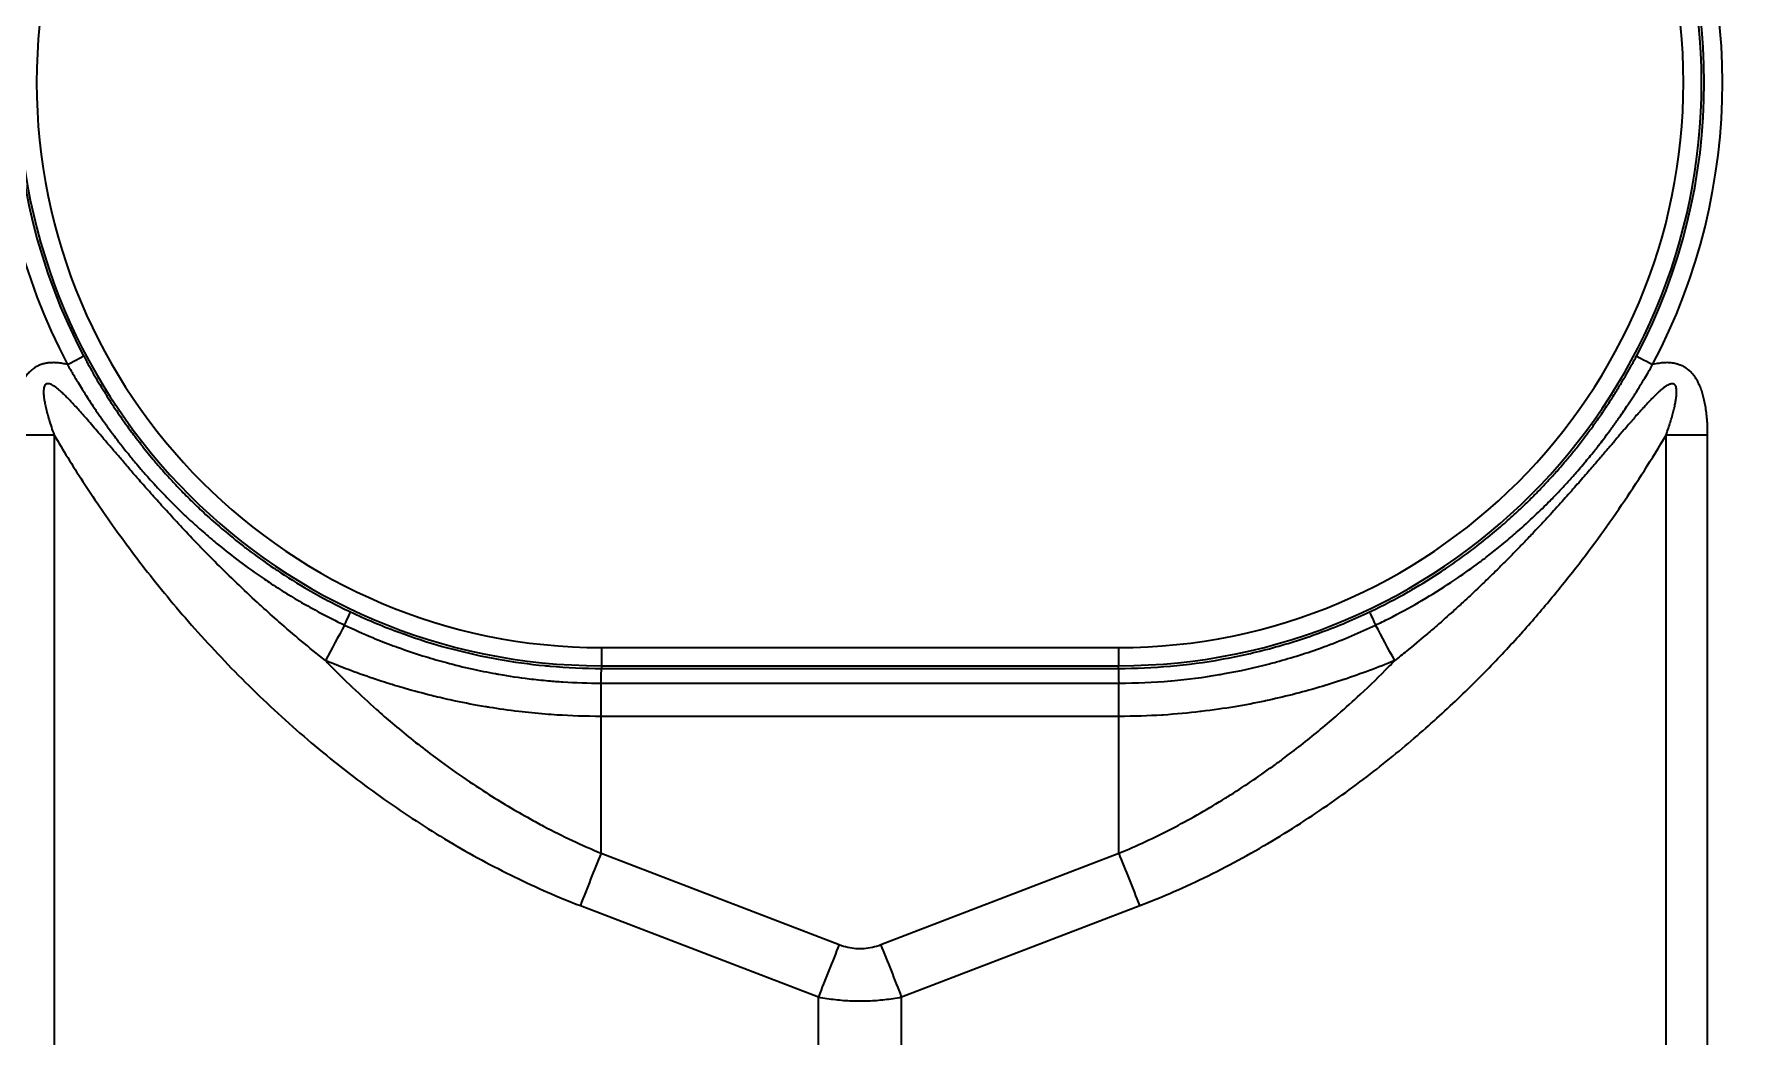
# Model space of a CAD drawing. Header units: millimetres. Extents: x 68 to 2000, y 100 to 2870.
# Drawn here: x 626.75 to 673.75, y 2312.48 to 2340 of the extents above; entities that cross this region are included whole.
import ezdxf

# ---------------------------------------------------------------- set-up
doc = ezdxf.new("R2010")
doc.units = ezdxf.units.MM
doc.header["$LTSCALE"] = 10
doc.layers.add('Sichtbar schmal (ISO)', color=7, linetype='Continuous', lineweight=35)

msp = doc.modelspace()

# ---------------------------------------------------------------- linework, layer by layer
at = {"layer": 'Sichtbar schmal (ISO)'}
for p, q in [((627.298, 2328.994), (627.298, 2203.349)), ((671.561, 2203.349), (671.561, 2328.994)), ((672.702, 2203.349), (672.702, 2328.994)), ((642.329, 2323.161), (656.529, 2323.161)), ((642.329, 2323.161), (642.329, 2322.661)), ((656.529, 2323.161), (656.529, 2322.661)), ((642.329, 2322.661), (656.529, 2322.661)), ((642.329, 2322.661), (642.329, 2322.589)), ((642.329, 2322.589), (656.529, 2322.589)), ((656.529, 2322.589), (656.529, 2322.661)), ((642.32, 2322.184), (656.539, 2322.184)), ((642.32, 2321.271), (642.32, 2322.184)), ((656.539, 2321.271), (656.539, 2322.184)), ((656.539, 2321.271), (642.32, 2321.271)), ((642.32, 2317.514), (642.32, 2321.271)), ((656.539, 2317.514), (656.539, 2321.271)), ((642.32, 2317.514), (648.859, 2315.006)), ((650, 2315.006), (656.539, 2317.514)), ((641.749, 2316.076), (648.288, 2313.569)), ((650.571, 2313.569), (657.11, 2316.076)), ((648.288, 2218.764), (648.288, 2313.569)), ((650.571, 2218.764), (650.571, 2313.569))]:
    msp.add_line(p, q, dxfattribs=at)
for centre, radius, start, end in [((642.329, 2338.67), 16.009, 90, 270), ((656.529, 2338.67), 16.009, 270, 90), ((642.329, 2338.67), 15.509, 90, 270), ((656.529, 2338.67), 15.509, 270, 90)]:
    msp.add_arc(centre, radius, start, end, dxfattribs=at)
for centre, major_axis, ratio, start_param, end_param in [((642.33, 2338.669), (-16.58, 0), 0.999986, 5.796987, 6.768972), ((642.33, 2338.671), (-16.08, 0), 0.999985, 5.796965, 6.768949), ((656.529, 2338.671), (16.08, 0), 0.999985, 5.797404, 6.769383), ((656.529, 2338.669), (16.58, 0), 0.999986, 5.797401, 6.769381), ((627.668, 2330.93), (0.442, 0.233), 0.004634, 4.709947, 6.265732), ((671.19, 2330.93), (-0.442, 0.233), 0.00463, 0.017453, 1.573241), ((626.157, 2328.942), (-10, 0), 0.005236, 4.598023, 4.71239), ((672.702, 2328.942), (10, 0), 0.005236, 1.570796, 1.685164), ((635.224, 2323.687), (0.214, 0.452), 0.013148, 4.920669, 6.265731), ((663.635, 2323.687), (-0.214, 0.452), 0.013147, 0.017455, 1.362516), ((636.276, 2325.592), (4.733, 8.809), 0.002478, 1.779471, 1.894426), ((662.583, 2325.592), (-4.733, 8.809), 0.002478, 4.388758, 4.503714), ((656.535, 2322.089), (-0.005, 0.5), 0.011274, 4.90461, 6.265598), ((642.32, 2316.102), (1.79, 4.668), 0.104799, 1.304034, 1.616531), ((656.539, 2316.102), (-1.79, 4.668), 0.104799, 4.666655, 4.979151), ((648.859, 2313.595), (1.79, 4.668), 0.104798, 1.304034, 1.616531), ((650, 2313.595), (-1.79, 4.668), 0.104799, 4.666655, 4.979151)]:
    msp.add_ellipse(centre, major_axis=major_axis, ratio=ratio, start_param=start_param, end_param=end_param, dxfattribs=at)
for points, knots in [([(628.111, 2331.164), (628.147, 2331.094), (628.187, 2331.02), (628.229, 2330.943), (628.232, 2330.938), (628.235, 2330.932), (628.238, 2330.927), (628.278, 2330.855), (628.32, 2330.78), (628.365, 2330.701), (628.371, 2330.689), (628.378, 2330.677), (628.385, 2330.666), (628.427, 2330.592), (628.472, 2330.514), (628.52, 2330.434), (628.531, 2330.416), (628.542, 2330.397), (628.554, 2330.378), (628.599, 2330.302), (628.647, 2330.224), (628.697, 2330.144), (628.714, 2330.117), (628.731, 2330.091), (628.748, 2330.064), (628.796, 2329.988), (628.846, 2329.91), (628.899, 2329.829), (628.922, 2329.794), (628.945, 2329.759), (628.969, 2329.723), (629.02, 2329.647), (629.073, 2329.57), (629.128, 2329.491), (629.159, 2329.446), (629.19, 2329.401), (629.223, 2329.356), (629.275, 2329.281), (629.33, 2329.205), (629.388, 2329.127), (629.428, 2329.072), (629.47, 2329.016), (629.512, 2328.96), (629.567, 2328.887), (629.624, 2328.814), (629.683, 2328.738), (629.735, 2328.672), (629.789, 2328.604), (629.845, 2328.535), (629.902, 2328.465), (629.96, 2328.395), (630.02, 2328.323), (630.087, 2328.243), (630.157, 2328.162), (630.229, 2328.079), (630.286, 2328.014), (630.345, 2327.948), (630.405, 2327.881), (630.491, 2327.786), (630.58, 2327.69), (630.673, 2327.592), (630.73, 2327.532), (630.788, 2327.472), (630.847, 2327.411), (630.956, 2327.3), (631.069, 2327.187), (631.189, 2327.072), (631.243, 2327.02), (631.299, 2326.967), (631.356, 2326.914), (631.493, 2326.786), (631.638, 2326.655), (631.791, 2326.522), (631.841, 2326.479), (631.892, 2326.435), (631.944, 2326.391), (632.118, 2326.244), (632.301, 2326.095), (632.498, 2325.943), (632.54, 2325.911), (632.583, 2325.878), (632.627, 2325.845), (632.845, 2325.68), (633.078, 2325.512), (633.328, 2325.343), (633.358, 2325.322), (633.39, 2325.301), (633.421, 2325.281), (633.693, 2325.1), (633.985, 2324.917), (634.301, 2324.735), (634.317, 2324.726), (634.333, 2324.717), (634.349, 2324.707), (634.684, 2324.516), (635.047, 2324.324), (635.438, 2324.139)], [0, 0, 0, 0, 0.058824, 0.058824, 0.058824, 0.062961, 0.062961, 0.062961, 0.117647, 0.117647, 0.117647, 0.125725, 0.125725, 0.125725, 0.176471, 0.176471, 0.176471, 0.188299, 0.188299, 0.188299, 0.235294, 0.235294, 0.235294, 0.250685, 0.250685, 0.250685, 0.294118, 0.294118, 0.294118, 0.312998, 0.312998, 0.312998, 0.352941, 0.352941, 0.352941, 0.375267, 0.375267, 0.375267, 0.411765, 0.411765, 0.411765, 0.437564, 0.437564, 0.437564, 0.470588, 0.470588, 0.470588, 0.49992, 0.49992, 0.49992, 0.529412, 0.529412, 0.529412, 0.562346, 0.562346, 0.562346, 0.588235, 0.588235, 0.588235, 0.62486, 0.62486, 0.62486, 0.647059, 0.647059, 0.647059, 0.68747, 0.68747, 0.68747, 0.705882, 0.705882, 0.705882, 0.750194, 0.750194, 0.750194, 0.764706, 0.764706, 0.764706, 0.813053, 0.813053, 0.813053, 0.823529, 0.823529, 0.823529, 0.875891, 0.875891, 0.875891, 0.882353, 0.882353, 0.882353, 0.938367, 0.938367, 0.938367, 0.941176, 0.941176, 0.941176, 1, 1, 1, 1]), ([(663.421, 2324.139), (663.8, 2324.319), (664.154, 2324.505), (664.481, 2324.691), (664.511, 2324.708), (664.541, 2324.725), (664.57, 2324.742), (664.863, 2324.911), (665.135, 2325.081), (665.39, 2325.249), (665.441, 2325.282), (665.491, 2325.316), (665.54, 2325.349), (665.764, 2325.5), (665.974, 2325.651), (666.172, 2325.799), (666.237, 2325.848), (666.301, 2325.897), (666.363, 2325.945), (666.534, 2326.077), (666.695, 2326.207), (666.848, 2326.335), (666.922, 2326.397), (666.994, 2326.458), (667.064, 2326.519), (667.193, 2326.631), (667.316, 2326.742), (667.434, 2326.85), (667.513, 2326.923), (667.59, 2326.996), (667.664, 2327.067), (667.761, 2327.16), (667.854, 2327.251), (667.943, 2327.341), (668.025, 2327.424), (668.104, 2327.505), (668.18, 2327.585), (668.251, 2327.66), (668.32, 2327.734), (668.387, 2327.807), (668.469, 2327.897), (668.548, 2327.986), (668.624, 2328.072), (668.676, 2328.132), (668.726, 2328.19), (668.775, 2328.248), (668.856, 2328.343), (668.934, 2328.437), (669.009, 2328.529), (669.045, 2328.574), (669.081, 2328.618), (669.115, 2328.662), (669.195, 2328.762), (669.271, 2328.86), (669.343, 2328.955), (669.367, 2328.987), (669.391, 2329.019), (669.414, 2329.051), (669.492, 2329.154), (669.565, 2329.255), (669.634, 2329.353), (669.649, 2329.373), (669.664, 2329.394), (669.678, 2329.415), (669.752, 2329.52), (669.822, 2329.623), (669.889, 2329.722), (669.896, 2329.733), (669.903, 2329.744), (669.91, 2329.754), (669.982, 2329.861), (670.048, 2329.964), (670.111, 2330.064), (670.176, 2330.167), (670.237, 2330.266), (670.295, 2330.361), (670.298, 2330.367), (670.302, 2330.373), (670.306, 2330.379), (670.361, 2330.471), (670.413, 2330.559), (670.461, 2330.644), (670.466, 2330.651), (670.47, 2330.659), (670.475, 2330.667), (670.525, 2330.754), (670.571, 2330.837), (670.615, 2330.916), (670.617, 2330.92), (670.619, 2330.924), (670.621, 2330.928), (670.667, 2331.01), (670.709, 2331.089), (670.748, 2331.164)], [0, 0, 0, 0, 0.057298, 0.057298, 0.057298, 0.0625, 0.0625, 0.0625, 0.114595, 0.114595, 0.114595, 0.125, 0.125, 0.125, 0.17206, 0.17206, 0.17206, 0.1875, 0.1875, 0.1875, 0.229642, 0.229642, 0.229642, 0.25, 0.25, 0.25, 0.28734, 0.28734, 0.28734, 0.3125, 0.3125, 0.3125, 0.345136, 0.345136, 0.345136, 0.375, 0.375, 0.375, 0.403022, 0.403022, 0.403022, 0.4375, 0.4375, 0.4375, 0.460982, 0.460982, 0.460982, 0.5, 0.5, 0.5, 0.519003, 0.519003, 0.519003, 0.5625, 0.5625, 0.5625, 0.577085, 0.577085, 0.577085, 0.625, 0.625, 0.625, 0.635172, 0.635172, 0.635172, 0.6875, 0.6875, 0.6875, 0.693217, 0.693217, 0.693217, 0.75, 0.75, 0.75, 0.808767, 0.808767, 0.808767, 0.8125, 0.8125, 0.8125, 0.869657, 0.869657, 0.869657, 0.875, 0.875, 0.875, 0.93449, 0.93449, 0.93449, 0.9375, 0.9375, 0.9375, 1, 1, 1, 1]), ([(627.668, 2330.928), (627.619, 2330.94), (627.524, 2330.96), (627.386, 2330.978), (627.255, 2330.983), (627.133, 2330.974), (627.02, 2330.953), (626.917, 2330.921), (626.822, 2330.878), (626.734, 2330.823), (626.646, 2330.752), (626.559, 2330.66), (626.477, 2330.548), (626.404, 2330.416), (626.339, 2330.268), (626.284, 2330.101), (626.238, 2329.917), (626.203, 2329.716), (626.177, 2329.497), (626.16, 2329.259), (626.157, 2329.085), (626.157, 2328.994)], [0, 0, 0, 0, 0.0526316, 0.1052632, 0.1578947, 0.2105263, 0.2631579, 0.3157895, 0.3684211, 0.4210526, 0.4736842, 0.5263158, 0.5789474, 0.6315789, 0.6842105, 0.7368421, 0.7894737, 0.8421053, 0.8947368, 0.9473684, 1, 1, 1, 1]), ([(627.668, 2330.928), (627.693, 2330.884), (627.718, 2330.84), (627.745, 2330.793), (627.761, 2330.766), (627.777, 2330.737), (627.793, 2330.709), (627.812, 2330.677), (627.831, 2330.644), (627.851, 2330.61), (627.879, 2330.564), (627.907, 2330.516), (627.937, 2330.467), (627.944, 2330.455), (627.951, 2330.444), (627.958, 2330.432), (627.993, 2330.375), (628.029, 2330.316), (628.067, 2330.255), (628.079, 2330.237), (628.09, 2330.218), (628.102, 2330.2), (628.128, 2330.159), (628.154, 2330.118), (628.181, 2330.075), (628.216, 2330.021), (628.253, 2329.965), (628.29, 2329.907), (628.294, 2329.901), (628.298, 2329.896), (628.302, 2329.89), (628.343, 2329.827), (628.387, 2329.762), (628.431, 2329.695), (628.455, 2329.661), (628.479, 2329.625), (628.504, 2329.59), (628.526, 2329.557), (628.549, 2329.524), (628.573, 2329.49), (628.622, 2329.419), (628.674, 2329.346), (628.727, 2329.271), (628.733, 2329.263), (628.739, 2329.255), (628.745, 2329.247), (628.794, 2329.179), (628.845, 2329.109), (628.898, 2329.038), (628.937, 2328.986), (628.977, 2328.932), (629.018, 2328.878), (629.041, 2328.849), (629.064, 2328.818), (629.088, 2328.788), (629.155, 2328.701), (629.225, 2328.612), (629.299, 2328.52), (629.308, 2328.508), (629.318, 2328.496), (629.328, 2328.484), (629.394, 2328.402), (629.463, 2328.318), (629.535, 2328.233), (629.582, 2328.176), (629.63, 2328.119), (629.68, 2328.061), (629.719, 2328.016), (629.759, 2327.97), (629.8, 2327.923), (629.89, 2327.821), (629.984, 2327.717), (630.082, 2327.611), (630.088, 2327.604), (630.094, 2327.597), (630.101, 2327.59), (630.209, 2327.474), (630.323, 2327.354), (630.443, 2327.232), (630.475, 2327.199), (630.508, 2327.165), (630.541, 2327.132), (630.636, 2327.037), (630.734, 2326.941), (630.836, 2326.843), (630.911, 2326.771), (630.989, 2326.698), (631.069, 2326.625), (631.142, 2326.557), (631.217, 2326.489), (631.295, 2326.42), (631.417, 2326.312), (631.544, 2326.202), (631.677, 2326.09), (631.726, 2326.049), (631.775, 2326.009), (631.825, 2325.968), (632, 2325.824), (632.185, 2325.679), (632.382, 2325.531), (632.392, 2325.523), (632.403, 2325.515), (632.414, 2325.507), (632.611, 2325.36), (632.818, 2325.211), (633.039, 2325.061), (633.092, 2325.025), (633.146, 2324.989), (633.2, 2324.953), (633.357, 2324.849), (633.52, 2324.744), (633.691, 2324.639), (633.84, 2324.548), (633.994, 2324.456), (634.155, 2324.364), (634.227, 2324.323), (634.301, 2324.281), (634.376, 2324.24), (634.606, 2324.113), (634.848, 2323.986), (635.103, 2323.861), (635.159, 2323.833), (635.216, 2323.806), (635.274, 2323.778)], [0, 0, 0, 0, 0.036892, 0.036892, 0.036892, 0.058824, 0.058824, 0.058824, 0.08352, 0.08352, 0.08352, 0.117647, 0.117647, 0.117647, 0.125538, 0.125538, 0.125538, 0.16466, 0.16466, 0.16466, 0.176471, 0.176471, 0.176471, 0.202067, 0.202067, 0.202067, 0.235294, 0.235294, 0.235294, 0.238635, 0.238635, 0.238635, 0.275023, 0.275023, 0.275023, 0.294118, 0.294118, 0.294118, 0.311667, 0.311667, 0.311667, 0.348859, 0.348859, 0.348859, 0.352941, 0.352941, 0.352941, 0.386797, 0.386797, 0.386797, 0.411765, 0.411765, 0.411765, 0.425581, 0.425581, 0.425581, 0.465283, 0.465283, 0.465283, 0.470588, 0.470588, 0.470588, 0.506, 0.506, 0.506, 0.529412, 0.529412, 0.529412, 0.547838, 0.547838, 0.547838, 0.588235, 0.588235, 0.588235, 0.590846, 0.590846, 0.590846, 0.635101, 0.635101, 0.635101, 0.647059, 0.647059, 0.647059, 0.680948, 0.680948, 0.680948, 0.705882, 0.705882, 0.705882, 0.728735, 0.728735, 0.728735, 0.764706, 0.764706, 0.764706, 0.777802, 0.777802, 0.777802, 0.823529, 0.823529, 0.823529, 0.82604, 0.82604, 0.82604, 0.87146, 0.87146, 0.87146, 0.882353, 0.882353, 0.882353, 0.913746, 0.913746, 0.913746, 0.941176, 0.941176, 0.941176, 0.953506, 0.953506, 0.953506, 0.99154, 0.99154, 0.99154, 1, 1, 1, 1]), ([(663.585, 2323.778), (663.706, 2323.836), (663.824, 2323.894), (663.94, 2323.953), (664.231, 2324.1), (664.507, 2324.25), (664.766, 2324.399), (664.796, 2324.417), (664.826, 2324.435), (664.856, 2324.452), (665.141, 2324.619), (665.405, 2324.785), (665.654, 2324.949), (665.691, 2324.974), (665.727, 2324.999), (665.764, 2325.023), (665.97, 2325.162), (666.164, 2325.299), (666.349, 2325.435), (666.439, 2325.502), (666.527, 2325.568), (666.612, 2325.634), (666.731, 2325.724), (666.845, 2325.815), (666.955, 2325.904), (667.088, 2326.011), (667.215, 2326.117), (667.337, 2326.221), (667.387, 2326.265), (667.437, 2326.308), (667.486, 2326.351), (667.65, 2326.496), (667.806, 2326.637), (667.952, 2326.776), (668.098, 2326.914), (668.236, 2327.049), (668.366, 2327.18), (668.409, 2327.224), (668.451, 2327.267), (668.492, 2327.31), (668.576, 2327.396), (668.657, 2327.481), (668.734, 2327.565), (668.81, 2327.646), (668.884, 2327.727), (668.954, 2327.806), (668.991, 2327.847), (669.027, 2327.888), (669.063, 2327.928), (669.165, 2328.045), (669.262, 2328.159), (669.355, 2328.269), (669.445, 2328.378), (669.531, 2328.484), (669.614, 2328.587), (669.645, 2328.626), (669.676, 2328.665), (669.706, 2328.704), (669.753, 2328.764), (669.799, 2328.824), (669.843, 2328.882), (669.902, 2328.959), (669.958, 2329.034), (670.012, 2329.107), (670.024, 2329.124), (670.036, 2329.141), (670.049, 2329.157), (670.113, 2329.245), (670.174, 2329.331), (670.233, 2329.414), (670.249, 2329.437), (670.265, 2329.459), (670.28, 2329.481), (670.321, 2329.54), (670.361, 2329.598), (670.4, 2329.655), (670.44, 2329.713), (670.478, 2329.771), (670.515, 2329.827), (670.528, 2329.845), (670.54, 2329.863), (670.551, 2329.881), (670.6, 2329.955), (670.646, 2330.026), (670.691, 2330.096), (670.701, 2330.112), (670.711, 2330.128), (670.722, 2330.144), (670.756, 2330.198), (670.789, 2330.251), (670.821, 2330.302), (670.849, 2330.347), (670.875, 2330.39), (670.901, 2330.433), (670.916, 2330.458), (670.931, 2330.482), (670.945, 2330.506), (670.984, 2330.571), (671.021, 2330.633), (671.056, 2330.693), (671.06, 2330.7), (671.064, 2330.707), (671.068, 2330.714), (671.112, 2330.789), (671.153, 2330.86), (671.19, 2330.928)], [0, 0, 0, 0, 0.0177901, 0.0177901, 0.0177901, 0.0625, 0.0625, 0.0625, 0.0677626, 0.0677626, 0.0677626, 0.1175574, 0.1175574, 0.1175574, 0.125, 0.125, 0.125, 0.1669894, 0.1669894, 0.1669894, 0.1875, 0.1875, 0.1875, 0.2158644, 0.2158644, 0.2158644, 0.25, 0.25, 0.25, 0.2641673, 0.2641673, 0.2641673, 0.3119424, 0.3119424, 0.3119424, 0.3593748, 0.3593748, 0.3593748, 0.375, 0.375, 0.375, 0.4066224, 0.4066224, 0.4066224, 0.4375, 0.4375, 0.4375, 0.4535544, 0.4535544, 0.4535544, 0.4998226, 0.4998226, 0.4998226, 0.5451807, 0.5451807, 0.5451807, 0.5625, 0.5625, 0.5625, 0.5895844, 0.5895844, 0.5895844, 0.625, 0.625, 0.625, 0.6331196, 0.6331196, 0.6331196, 0.6759416, 0.6759416, 0.6759416, 0.6875, 0.6875, 0.6875, 0.7182542, 0.7182542, 0.7182542, 0.75, 0.75, 0.75, 0.7603229, 0.7603229, 0.7603229, 0.8026024, 0.8026024, 0.8026024, 0.8125, 0.8125, 0.8125, 0.8459131, 0.8459131, 0.8459131, 0.875, 0.875, 0.875, 0.8917818, 0.8917818, 0.8917818, 0.9375, 0.9375, 0.9375, 0.9427079, 0.9427079, 0.9427079, 1, 1, 1, 1]), ([(672.702, 2328.994), (672.702, 2329.07), (672.7, 2329.216), (672.688, 2329.419), (672.67, 2329.61), (672.644, 2329.787), (672.612, 2329.952), (672.573, 2330.104), (672.527, 2330.245), (672.475, 2330.374), (672.415, 2330.492), (672.348, 2330.596), (672.276, 2330.687), (672.199, 2330.764), (672.116, 2330.829), (672.028, 2330.882), (671.926, 2330.927), (671.806, 2330.962), (671.669, 2330.981), (671.519, 2330.982), (671.359, 2330.965), (671.248, 2330.942), (671.19, 2330.928)], [0, 0, 0, 0, 0.05, 0.1, 0.15, 0.2, 0.25, 0.3, 0.35, 0.4, 0.45, 0.5, 0.55, 0.6, 0.65, 0.7, 0.75, 0.8, 0.85, 0.9, 0.95, 1, 1, 1, 1]), ([(634.75, 2322.801), (634.524, 2322.98), (634.304, 2323.159), (634.092, 2323.337), (633.879, 2323.514), (633.674, 2323.69), (633.473, 2323.867), (633.313, 2324.007), (633.156, 2324.147), (633.002, 2324.288), (632.962, 2324.324), (632.923, 2324.36), (632.883, 2324.396), (632.691, 2324.573), (632.501, 2324.751), (632.315, 2324.93), (632.129, 2325.108), (631.946, 2325.287), (631.77, 2325.463), (631.618, 2325.614), (631.472, 2325.763), (631.332, 2325.907), (631.31, 2325.93), (631.288, 2325.953), (631.266, 2325.976), (631.106, 2326.141), (630.957, 2326.298), (630.818, 2326.447), (630.679, 2326.595), (630.549, 2326.736), (630.428, 2326.869), (630.306, 2327.002), (630.192, 2327.128), (630.085, 2327.248), (630.026, 2327.314), (629.969, 2327.378), (629.914, 2327.44), (629.868, 2327.492), (629.823, 2327.542), (629.78, 2327.592), (629.684, 2327.701), (629.593, 2327.806), (629.506, 2327.905), (629.42, 2328.005), (629.338, 2328.1), (629.26, 2328.19), (629.182, 2328.281), (629.108, 2328.368), (629.037, 2328.451), (628.966, 2328.533), (628.899, 2328.612), (628.834, 2328.688), (628.79, 2328.74), (628.747, 2328.79), (628.706, 2328.839), (628.687, 2328.861), (628.668, 2328.883), (628.65, 2328.905), (628.591, 2328.974), (628.535, 2329.04), (628.481, 2329.103), (628.427, 2329.166), (628.375, 2329.226), (628.326, 2329.283), (628.277, 2329.34), (628.229, 2329.395), (628.184, 2329.447), (628.138, 2329.499), (628.095, 2329.549), (628.052, 2329.597), (628.01, 2329.644), (627.97, 2329.69), (627.93, 2329.733), (627.891, 2329.776), (627.853, 2329.818), (627.816, 2329.857), (627.78, 2329.897), (627.744, 2329.934), (627.71, 2329.97), (627.675, 2330.006), (627.642, 2330.039), (627.61, 2330.071), (627.578, 2330.102), (627.547, 2330.132), (627.518, 2330.159), (627.488, 2330.186), (627.46, 2330.211), (627.433, 2330.234), (627.405, 2330.257), (627.38, 2330.278), (627.355, 2330.297), (627.33, 2330.315), (627.307, 2330.331), (627.285, 2330.345), (627.263, 2330.358), (627.242, 2330.37), (627.223, 2330.378), (627.204, 2330.387), (627.187, 2330.394), (627.17, 2330.398), (627.154, 2330.402), (627.139, 2330.404), (627.126, 2330.403), (627.113, 2330.403), (627.1, 2330.4), (627.089, 2330.396), (627.078, 2330.391), (627.069, 2330.385), (627.06, 2330.376), (627.051, 2330.367), (627.043, 2330.356), (627.036, 2330.342), (627.029, 2330.328), (627.023, 2330.311), (627.018, 2330.29), (627.014, 2330.27), (627.011, 2330.246), (627.009, 2330.219), (627.008, 2330.192), (627.008, 2330.162), (627.009, 2330.129), (627.011, 2330.095), (627.015, 2330.059), (627.02, 2330.02), (627.025, 2329.981), (627.031, 2329.939), (627.04, 2329.894), (627.047, 2329.854), (627.056, 2329.811), (627.066, 2329.767), (627.067, 2329.761), (627.069, 2329.755), (627.07, 2329.75), (627.082, 2329.699), (627.095, 2329.645), (627.11, 2329.588), (627.126, 2329.532), (627.143, 2329.472), (627.161, 2329.41), (627.18, 2329.347), (627.201, 2329.281), (627.223, 2329.212), (627.246, 2329.143), (627.271, 2329.07), (627.298, 2328.994)], [0, 0, 0, 0, 0.0232558, 0.0232558, 0.0232558, 0.0465116, 0.0465116, 0.0465116, 0.0650375, 0.0650375, 0.0650375, 0.0697674, 0.0697674, 0.0697674, 0.0930233, 0.0930233, 0.0930233, 0.1162791, 0.1162791, 0.1162791, 0.1363093, 0.1363093, 0.1363093, 0.1395349, 0.1395349, 0.1395349, 0.1627907, 0.1627907, 0.1627907, 0.1860465, 0.1860465, 0.1860465, 0.2093023, 0.2093023, 0.2093023, 0.2220089, 0.2220089, 0.2220089, 0.2325581, 0.2325581, 0.2325581, 0.255814, 0.255814, 0.255814, 0.2790698, 0.2790698, 0.2790698, 0.3023256, 0.3023256, 0.3023256, 0.3255814, 0.3255814, 0.3255814, 0.3415509, 0.3415509, 0.3415509, 0.3488372, 0.3488372, 0.3488372, 0.372093, 0.372093, 0.372093, 0.3953488, 0.3953488, 0.3953488, 0.4186047, 0.4186047, 0.4186047, 0.4418605, 0.4418605, 0.4418605, 0.4651163, 0.4651163, 0.4651163, 0.4883721, 0.4883721, 0.4883721, 0.5116279, 0.5116279, 0.5116279, 0.5348837, 0.5348837, 0.5348837, 0.5581395, 0.5581395, 0.5581395, 0.5813953, 0.5813953, 0.5813953, 0.6046512, 0.6046512, 0.6046512, 0.627907, 0.627907, 0.627907, 0.6511628, 0.6511628, 0.6511628, 0.6744186, 0.6744186, 0.6744186, 0.6976744, 0.6976744, 0.6976744, 0.7209302, 0.7209302, 0.7209302, 0.744186, 0.744186, 0.744186, 0.7674419, 0.7674419, 0.7674419, 0.7906977, 0.7906977, 0.7906977, 0.8139535, 0.8139535, 0.8139535, 0.8372093, 0.8372093, 0.8372093, 0.8604651, 0.8604651, 0.8604651, 0.8837209, 0.8837209, 0.8837209, 0.9043622, 0.9043622, 0.9043622, 0.9069767, 0.9069767, 0.9069767, 0.9302326, 0.9302326, 0.9302326, 0.9534884, 0.9534884, 0.9534884, 0.9767442, 0.9767442, 0.9767442, 1, 1, 1, 1]), ([(671.561, 2328.994), (671.584, 2329.058), (671.605, 2329.121), (671.625, 2329.18), (671.645, 2329.239), (671.663, 2329.296), (671.68, 2329.351), (671.697, 2329.406), (671.712, 2329.459), (671.727, 2329.509), (671.741, 2329.56), (671.754, 2329.608), (671.766, 2329.654), (671.777, 2329.7), (671.788, 2329.744), (671.797, 2329.786), (671.798, 2329.79), (671.799, 2329.793), (671.799, 2329.796), (671.808, 2329.835), (671.815, 2329.871), (671.821, 2329.906), (671.822, 2329.91), (671.823, 2329.913), (671.823, 2329.917), (671.829, 2329.951), (671.834, 2329.983), (671.838, 2330.014), (671.839, 2330.017), (671.839, 2330.021), (671.84, 2330.025), (671.844, 2330.055), (671.846, 2330.083), (671.848, 2330.109), (671.848, 2330.113), (671.849, 2330.117), (671.849, 2330.12), (671.85, 2330.146), (671.851, 2330.169), (671.851, 2330.191), (671.851, 2330.195), (671.851, 2330.199), (671.85, 2330.202), (671.85, 2330.223), (671.848, 2330.242), (671.846, 2330.26), (671.843, 2330.28), (671.839, 2330.298), (671.834, 2330.314), (671.829, 2330.33), (671.823, 2330.344), (671.815, 2330.355), (671.808, 2330.367), (671.8, 2330.376), (671.79, 2330.384), (671.781, 2330.391), (671.77, 2330.397), (671.757, 2330.4), (671.744, 2330.403), (671.73, 2330.404), (671.713, 2330.402), (671.709, 2330.402), (671.704, 2330.401), (671.7, 2330.4), (671.686, 2330.398), (671.671, 2330.393), (671.655, 2330.387), (671.649, 2330.385), (671.644, 2330.382), (671.638, 2330.379), (671.621, 2330.372), (671.603, 2330.362), (671.584, 2330.351), (671.577, 2330.347), (671.57, 2330.342), (671.563, 2330.338), (671.543, 2330.325), (671.523, 2330.311), (671.501, 2330.295), (671.493, 2330.288), (671.484, 2330.281), (671.475, 2330.275), (671.454, 2330.257), (671.431, 2330.239), (671.408, 2330.219), (671.398, 2330.21), (671.388, 2330.201), (671.377, 2330.192), (671.354, 2330.171), (671.329, 2330.148), (671.304, 2330.125), (671.293, 2330.114), (671.281, 2330.102), (671.269, 2330.091), (671.245, 2330.067), (671.219, 2330.041), (671.193, 2330.014), (671.18, 2330.001), (671.166, 2329.988), (671.153, 2329.974), (671.127, 2329.947), (671.1, 2329.919), (671.072, 2329.889), (671.058, 2329.874), (671.043, 2329.858), (671.028, 2329.841), (671, 2329.811), (670.972, 2329.78), (670.942, 2329.748), (670.926, 2329.73), (670.909, 2329.711), (670.892, 2329.692), (670.862, 2329.66), (670.832, 2329.626), (670.801, 2329.591), (670.782, 2329.57), (670.763, 2329.548), (670.744, 2329.526), (670.713, 2329.49), (670.68, 2329.453), (670.647, 2329.415), (670.626, 2329.391), (670.604, 2329.365), (670.582, 2329.34), (670.548, 2329.301), (670.514, 2329.261), (670.479, 2329.22), (670.455, 2329.192), (670.43, 2329.163), (670.404, 2329.133), (670.369, 2329.092), (670.332, 2329.049), (670.294, 2329.005), (670.267, 2328.972), (670.238, 2328.939), (670.209, 2328.905), (670.171, 2328.86), (670.132, 2328.814), (670.092, 2328.767), (670.06, 2328.73), (670.027, 2328.691), (669.994, 2328.652), (669.953, 2328.605), (669.911, 2328.555), (669.868, 2328.505), (669.832, 2328.462), (669.795, 2328.419), (669.757, 2328.374), (669.713, 2328.323), (669.668, 2328.27), (669.621, 2328.216), (669.58, 2328.168), (669.537, 2328.118), (669.493, 2328.067), (669.446, 2328.013), (669.397, 2327.956), (669.347, 2327.899), (669.299, 2327.844), (669.25, 2327.788), (669.2, 2327.73), (669.149, 2327.672), (669.097, 2327.612), (669.043, 2327.552), (668.989, 2327.49), (668.933, 2327.426), (668.875, 2327.362), (668.821, 2327.3), (668.765, 2327.238), (668.708, 2327.174), (668.646, 2327.105), (668.582, 2327.034), (668.517, 2326.962), (668.459, 2326.898), (668.399, 2326.833), (668.338, 2326.767), (668.267, 2326.69), (668.195, 2326.612), (668.12, 2326.531), (668.058, 2326.465), (667.994, 2326.396), (667.929, 2326.327), (667.848, 2326.242), (667.765, 2326.154), (667.679, 2326.065), (667.612, 2325.995), (667.543, 2325.924), (667.472, 2325.851), (667.379, 2325.756), (667.283, 2325.658), (667.184, 2325.558), (667.111, 2325.484), (667.036, 2325.41), (666.959, 2325.334), (666.851, 2325.227), (666.74, 2325.118), (666.624, 2325.006), (666.544, 2324.93), (666.463, 2324.852), (666.379, 2324.772), (666.254, 2324.653), (666.123, 2324.532), (665.988, 2324.407), (665.901, 2324.327), (665.812, 2324.246), (665.72, 2324.164), (665.574, 2324.032), (665.422, 2323.897), (665.263, 2323.759), (665.167, 2323.676), (665.07, 2323.592), (664.969, 2323.507), (664.798, 2323.362), (664.619, 2323.212), (664.432, 2323.06), (664.326, 2322.975), (664.219, 2322.888), (664.109, 2322.801)], [0, 0, 0, 0, 0.0243902, 0.0243902, 0.0243902, 0.0487805, 0.0487805, 0.0487805, 0.0731707, 0.0731707, 0.0731707, 0.097561, 0.097561, 0.097561, 0.1219512, 0.1219512, 0.1219512, 0.123908, 0.123908, 0.123908, 0.1463415, 0.1463415, 0.1463415, 0.1486891, 0.1486891, 0.1486891, 0.1707317, 0.1707317, 0.1707317, 0.1734688, 0.1734688, 0.1734688, 0.195122, 0.195122, 0.195122, 0.1982485, 0.1982485, 0.1982485, 0.2195122, 0.2195122, 0.2195122, 0.223031, 0.223031, 0.223031, 0.2439024, 0.2439024, 0.2439024, 0.2682927, 0.2682927, 0.2682927, 0.2926829, 0.2926829, 0.2926829, 0.3170732, 0.3170732, 0.3170732, 0.3414634, 0.3414634, 0.3414634, 0.3658537, 0.3658537, 0.3658537, 0.37172, 0.37172, 0.37172, 0.3902439, 0.3902439, 0.3902439, 0.3964951, 0.3964951, 0.3964951, 0.4146341, 0.4146341, 0.4146341, 0.421285, 0.421285, 0.421285, 0.4390244, 0.4390244, 0.4390244, 0.4460563, 0.4460563, 0.4460563, 0.4634146, 0.4634146, 0.4634146, 0.4708403, 0.4708403, 0.4708403, 0.4878049, 0.4878049, 0.4878049, 0.4956295, 0.4956295, 0.4956295, 0.5121951, 0.5121951, 0.5121951, 0.5204127, 0.5204127, 0.5204127, 0.5365854, 0.5365854, 0.5365854, 0.5451909, 0.5451909, 0.5451909, 0.5609756, 0.5609756, 0.5609756, 0.5699709, 0.5699709, 0.5699709, 0.5853659, 0.5853659, 0.5853659, 0.5947512, 0.5947512, 0.5947512, 0.6097561, 0.6097561, 0.6097561, 0.619532, 0.619532, 0.619532, 0.6341463, 0.6341463, 0.6341463, 0.6443142, 0.6443142, 0.6443142, 0.6585366, 0.6585366, 0.6585366, 0.669096, 0.669096, 0.669096, 0.6829268, 0.6829268, 0.6829268, 0.6938763, 0.6938763, 0.6938763, 0.7073171, 0.7073171, 0.7073171, 0.718656, 0.718656, 0.718656, 0.7317073, 0.7317073, 0.7317073, 0.7434342, 0.7434342, 0.7434342, 0.7560976, 0.7560976, 0.7560976, 0.7682159, 0.7682159, 0.7682159, 0.7804878, 0.7804878, 0.7804878, 0.7930025, 0.7930025, 0.7930025, 0.804878, 0.804878, 0.804878, 0.8177855, 0.8177855, 0.8177855, 0.8292683, 0.8292683, 0.8292683, 0.8425624, 0.8425624, 0.8425624, 0.8536585, 0.8536585, 0.8536585, 0.867341, 0.867341, 0.867341, 0.8780488, 0.8780488, 0.8780488, 0.8921225, 0.8921225, 0.8921225, 0.902439, 0.902439, 0.902439, 0.9169029, 0.9169029, 0.9169029, 0.9268293, 0.9268293, 0.9268293, 0.9416849, 0.9416849, 0.9416849, 0.9512195, 0.9512195, 0.9512195, 0.9664732, 0.9664732, 0.9664732, 0.9756098, 0.9756098, 0.9756098, 0.991227, 0.991227, 0.991227, 0.9999999, 0.9999999, 0.9999999, 0.9999999]), ([(627.298, 2328.994), (627.537, 2328.59), (627.799, 2328.166), (628.086, 2327.723), (628.374, 2327.281), (628.687, 2326.821), (629.033, 2326.341), (629.378, 2325.861), (629.757, 2325.362), (630.171, 2324.849), (630.586, 2324.336), (631.036, 2323.81), (631.517, 2323.285), (631.998, 2322.761), (632.51, 2322.237), (633.039, 2321.733), (633.569, 2321.23), (634.115, 2320.745), (634.67, 2320.288), (635.224, 2319.831), (635.786, 2319.401), (636.363, 2318.993), (636.939, 2318.586), (637.53, 2318.201), (638.13, 2317.844), (638.729, 2317.487), (639.337, 2317.159), (639.942, 2316.864), (640.546, 2316.569), (641.148, 2316.307), (641.749, 2316.076)], [0, 0, 0, 0, 0.1, 0.1, 0.1, 0.2, 0.2, 0.2, 0.3, 0.3, 0.3, 0.4, 0.4, 0.4, 0.5, 0.5, 0.5, 0.6, 0.6, 0.6, 0.7, 0.7, 0.7, 0.8, 0.8, 0.8, 0.9, 0.9, 0.9, 1, 1, 1, 1]), ([(657.11, 2316.076), (657.738, 2316.317), (658.983, 2316.861), (660.881, 2317.901), (662.605, 2319.042), (664.093, 2320.186), (665.37, 2321.295), (666.471, 2322.356), (667.425, 2323.363), (668.258, 2324.317), (669.002, 2325.234), (669.691, 2326.144), (670.345, 2327.071), (670.971, 2328.021), (671.368, 2328.667), (671.561, 2328.994)], [0, 0, 0, 0, 0.0769231, 0.1538462, 0.2307692, 0.3076923, 0.3846154, 0.4615385, 0.5384615, 0.6153846, 0.6923077, 0.7692308, 0.8461538, 0.9230769, 0.9999999, 0.9999999, 0.9999999, 0.9999999]), ([(635.438, 2324.139), (635.856, 2323.941), (636.282, 2323.761), (636.716, 2323.6), (636.727, 2323.596), (636.738, 2323.592), (636.748, 2323.588), (637.146, 2323.441), (637.55, 2323.309), (637.958, 2323.194), (638.007, 2323.18), (638.056, 2323.167), (638.105, 2323.153), (638.5, 2323.046), (638.899, 2322.953), (639.302, 2322.876), (639.366, 2322.864), (639.431, 2322.852), (639.496, 2322.84), (639.917, 2322.765), (640.341, 2322.706), (640.767, 2322.665), (640.814, 2322.66), (640.862, 2322.656), (640.909, 2322.651), (641.382, 2322.61), (641.856, 2322.589), (642.329, 2322.589)], [0, 0, 0, 0, 0.195186, 0.195186, 0.195186, 0.2, 0.2, 0.2, 0.378675, 0.378675, 0.378675, 0.4, 0.4, 0.4, 0.572394, 0.572394, 0.572394, 0.6, 0.6, 0.6, 0.779874, 0.779874, 0.779874, 0.8, 0.8, 0.8, 1, 1, 1, 1]), ([(656.529, 2322.589), (657.003, 2322.589), (657.477, 2322.61), (657.95, 2322.651), (658.423, 2322.693), (658.895, 2322.756), (659.364, 2322.84), (659.832, 2322.924), (660.296, 2323.029), (660.754, 2323.153), (661.213, 2323.278), (661.665, 2323.423), (662.11, 2323.588), (662.555, 2323.752), (662.993, 2323.936), (663.421, 2324.139)], [0, 0, 0, 0, 0.2, 0.2, 0.2, 0.4, 0.4, 0.4, 0.6, 0.6, 0.6, 0.8, 0.8, 0.8, 1, 1, 1, 1]), ([(635.274, 2323.778), (635.529, 2323.657), (635.787, 2323.542), (636.049, 2323.433), (636.235, 2323.356), (636.423, 2323.282), (636.612, 2323.212), (636.659, 2323.195), (636.706, 2323.178), (636.753, 2323.161), (636.971, 2323.082), (637.192, 2323.007), (637.414, 2322.937), (637.608, 2322.877), (637.803, 2322.819), (637.999, 2322.766), (638.023, 2322.759), (638.048, 2322.752), (638.073, 2322.746), (638.302, 2322.684), (638.533, 2322.627), (638.766, 2322.576), (638.983, 2322.527), (639.201, 2322.483), (639.421, 2322.444), (639.452, 2322.438), (639.482, 2322.433), (639.513, 2322.428), (639.788, 2322.38), (640.064, 2322.339), (640.341, 2322.305), (640.516, 2322.284), (640.691, 2322.265), (640.867, 2322.249), (641.002, 2322.237), (641.136, 2322.227), (641.271, 2322.218), (641.621, 2322.196), (641.97, 2322.184), (642.32, 2322.184)], [0.0000002, 0.0000002, 0.0000002, 0.0000002, 0.1167188, 0.1167188, 0.1167188, 0.2, 0.2, 0.2, 0.2205179, 0.2205179, 0.2205179, 0.3163854, 0.3163854, 0.3163854, 0.4, 0.4, 0.4, 0.410552, 0.410552, 0.410552, 0.5083802, 0.5083802, 0.5083802, 0.6, 0.6, 0.6, 0.6128148, 0.6128148, 0.6128148, 0.7274209, 0.7274209, 0.7274209, 0.8, 0.8, 0.8, 0.8556249, 0.8556249, 0.8556249, 1, 1, 1, 1]), ([(656.539, 2322.184), (657.012, 2322.184), (657.486, 2322.205), (657.959, 2322.247), (657.97, 2322.247), (657.981, 2322.248), (657.992, 2322.249), (658.426, 2322.288), (658.859, 2322.344), (659.289, 2322.418), (659.339, 2322.426), (659.389, 2322.435), (659.438, 2322.444), (659.854, 2322.519), (660.266, 2322.609), (660.674, 2322.716), (660.736, 2322.732), (660.798, 2322.749), (660.86, 2322.766), (661.286, 2322.882), (661.706, 2323.015), (662.12, 2323.165), (662.162, 2323.181), (662.204, 2323.196), (662.247, 2323.212), (662.701, 2323.381), (663.148, 2323.57), (663.585, 2323.778)], [0, 0, 0, 0, 0.195402, 0.195402, 0.195402, 0.2, 0.2, 0.2, 0.379248, 0.379248, 0.379248, 0.4, 0.4, 0.4, 0.573501, 0.573501, 0.573501, 0.6, 0.6, 0.6, 0.781421, 0.781421, 0.781421, 0.8, 0.8, 0.8, 1, 1, 1, 1]), ([(634.75, 2322.801), (634.783, 2322.767), (634.816, 2322.733), (634.849, 2322.699), (635.271, 2322.269), (635.705, 2321.856), (636.148, 2321.462), (636.292, 2321.335), (636.437, 2321.209), (636.582, 2321.086), (636.922, 2320.798), (637.267, 2320.521), (637.619, 2320.254), (637.887, 2320.05), (638.16, 2319.853), (638.435, 2319.662), (638.674, 2319.496), (638.915, 2319.335), (639.159, 2319.179), (639.56, 2318.923), (639.966, 2318.682), (640.372, 2318.458), (640.495, 2318.39), (640.617, 2318.324), (640.74, 2318.259), (641.269, 2317.981), (641.795, 2317.733), (642.32, 2317.514)], [0, 0, 0, 0, 0.014607, 0.014607, 0.014607, 0.2, 0.2, 0.2, 0.260022, 0.260022, 0.260022, 0.4, 0.4, 0.4, 0.506946, 0.506946, 0.506946, 0.6, 0.6, 0.6, 0.7536, 0.7536, 0.7536, 0.8, 0.8, 0.8, 1, 1, 1, 1]), ([(642.32, 2321.271), (641.891, 2321.271), (641.486, 2321.286), (641.11, 2321.309), (641, 2321.316), (640.893, 2321.324), (640.787, 2321.333), (640.533, 2321.353), (640.292, 2321.377), (640.061, 2321.405), (639.779, 2321.438), (639.513, 2321.476), (639.26, 2321.517), (639.22, 2321.523), (639.181, 2321.529), (639.141, 2321.536), (638.853, 2321.584), (638.581, 2321.636), (638.32, 2321.692), (638.128, 2321.732), (637.943, 2321.774), (637.762, 2321.818), (637.696, 2321.834), (637.631, 2321.85), (637.567, 2321.867), (637.324, 2321.928), (637.087, 2321.993), (636.852, 2322.062), (636.67, 2322.115), (636.488, 2322.171), (636.307, 2322.229), (636.253, 2322.247), (636.199, 2322.264), (636.146, 2322.282), (635.911, 2322.36), (635.677, 2322.443), (635.444, 2322.529), (635.265, 2322.596), (635.086, 2322.665), (634.908, 2322.737), (634.855, 2322.758), (634.803, 2322.78), (634.75, 2322.801)], [0, 0, 0, 0, 0.111111, 0.111111, 0.111111, 0.143658, 0.143658, 0.143658, 0.222222, 0.222222, 0.222222, 0.318161, 0.318161, 0.318161, 0.333333, 0.333333, 0.333333, 0.444444, 0.444444, 0.444444, 0.526114, 0.526114, 0.526114, 0.555556, 0.555556, 0.555556, 0.666667, 0.666667, 0.666667, 0.752376, 0.752376, 0.752376, 0.777778, 0.777778, 0.777778, 0.888889, 0.888889, 0.888889, 0.974645, 0.974645, 0.974645, 1, 1, 1, 1]), ([(642.32, 2322.184), (642.32, 2322.229), (642.321, 2322.272), (642.322, 2322.313), (642.322, 2322.353), (642.323, 2322.391), (642.324, 2322.425), (642.324, 2322.458), (642.325, 2322.488), (642.326, 2322.512), (642.326, 2322.536), (642.327, 2322.555), (642.328, 2322.568), (642.328, 2322.581), (642.329, 2322.588), (642.329, 2322.589)], [0, 0, 0, 0, 0.2, 0.2, 0.2, 0.4, 0.4, 0.4, 0.6, 0.6, 0.6, 0.8, 0.8, 0.8, 1, 1, 1, 1]), ([(664.109, 2322.801), (663.879, 2322.707), (663.647, 2322.616), (663.414, 2322.529), (663.185, 2322.444), (662.954, 2322.362), (662.723, 2322.285), (662.72, 2322.284), (662.716, 2322.283), (662.712, 2322.282), (662.486, 2322.207), (662.26, 2322.136), (662.033, 2322.069), (662.024, 2322.067), (662.015, 2322.064), (662.006, 2322.061), (661.78, 2321.995), (661.553, 2321.933), (661.321, 2321.874), (661.311, 2321.871), (661.301, 2321.869), (661.291, 2321.866), (661.054, 2321.806), (660.811, 2321.75), (660.558, 2321.696), (660.551, 2321.694), (660.544, 2321.693), (660.538, 2321.691), (660.277, 2321.636), (660.005, 2321.584), (659.717, 2321.536), (659.428, 2321.488), (659.123, 2321.443), (658.797, 2321.405), (658.788, 2321.403), (658.778, 2321.402), (658.769, 2321.401), (658.451, 2321.364), (658.113, 2321.332), (657.748, 2321.309), (657.736, 2321.309), (657.724, 2321.308), (657.712, 2321.307), (657.347, 2321.285), (656.954, 2321.271), (656.539, 2321.271)], [0, 0, 0, 0, 0.111111, 0.111111, 0.111111, 0.220493, 0.220493, 0.220493, 0.222222, 0.222222, 0.222222, 0.329148, 0.329148, 0.329148, 0.333333, 0.333333, 0.333333, 0.439842, 0.439842, 0.439842, 0.444444, 0.444444, 0.444444, 0.552592, 0.552592, 0.552592, 0.555556, 0.555556, 0.555556, 0.666667, 0.666667, 0.666667, 0.777778, 0.777778, 0.777778, 0.780958, 0.780958, 0.780958, 0.888889, 0.888889, 0.888889, 0.892417, 0.892417, 0.892417, 1, 1, 1, 1]), ([(656.539, 2317.514), (657.025, 2317.717), (657.511, 2317.944), (658, 2318.197), (658.024, 2318.21), (658.048, 2318.222), (658.072, 2318.234), (658.537, 2318.478), (659.004, 2318.745), (659.458, 2319.027), (659.505, 2319.056), (659.552, 2319.085), (659.599, 2319.115), (660.025, 2319.384), (660.439, 2319.666), (660.834, 2319.953), (660.923, 2320.017), (661.011, 2320.082), (661.097, 2320.147), (661.439, 2320.402), (661.766, 2320.66), (662.075, 2320.917), (662.239, 2321.053), (662.398, 2321.188), (662.552, 2321.323), (662.764, 2321.508), (662.967, 2321.691), (663.163, 2321.873), (663.441, 2322.133), (663.704, 2322.389), (663.951, 2322.64), (664.004, 2322.694), (664.057, 2322.748), (664.109, 2322.801)], [0, 0, 0, 0, 0.166667, 0.166667, 0.166667, 0.174809, 0.174809, 0.174809, 0.333333, 0.333333, 0.333333, 0.349806, 0.349806, 0.349806, 0.5, 0.5, 0.5, 0.533703, 0.533703, 0.533703, 0.666667, 0.666667, 0.666667, 0.736953, 0.736953, 0.736953, 0.833333, 0.833333, 0.833333, 0.970465, 0.970465, 0.970465, 1, 1, 1, 1]), ([(648.859, 2315.006), (648.937, 2314.977), (649.091, 2314.93), (649.317, 2314.896), (649.541, 2314.896), (649.767, 2314.93), (649.922, 2314.977), (650, 2315.006)], [0.0000017, 0.0000017, 0.0000017, 0.0000017, 0.2, 0.4, 0.6, 0.8, 1, 1, 1, 1]), ([(648.288, 2313.569), (648.444, 2313.539), (648.599, 2313.515), (648.751, 2313.498), (648.904, 2313.481), (649.054, 2313.469), (649.204, 2313.464), (649.354, 2313.458), (649.504, 2313.458), (649.654, 2313.464), (649.804, 2313.469), (649.955, 2313.481), (650.107, 2313.498), (650.26, 2313.515), (650.415, 2313.539), (650.571, 2313.569)], [0.0000009, 0.0000009, 0.0000009, 0.0000009, 0.2, 0.2, 0.2, 0.4, 0.4, 0.4, 0.6, 0.6, 0.6, 0.8, 0.8, 0.8, 1, 1, 1, 1])]:
    msp.add_open_spline(points, degree=3, knots=knots, dxfattribs=at)

doc.saveas('drawing.dxf')
